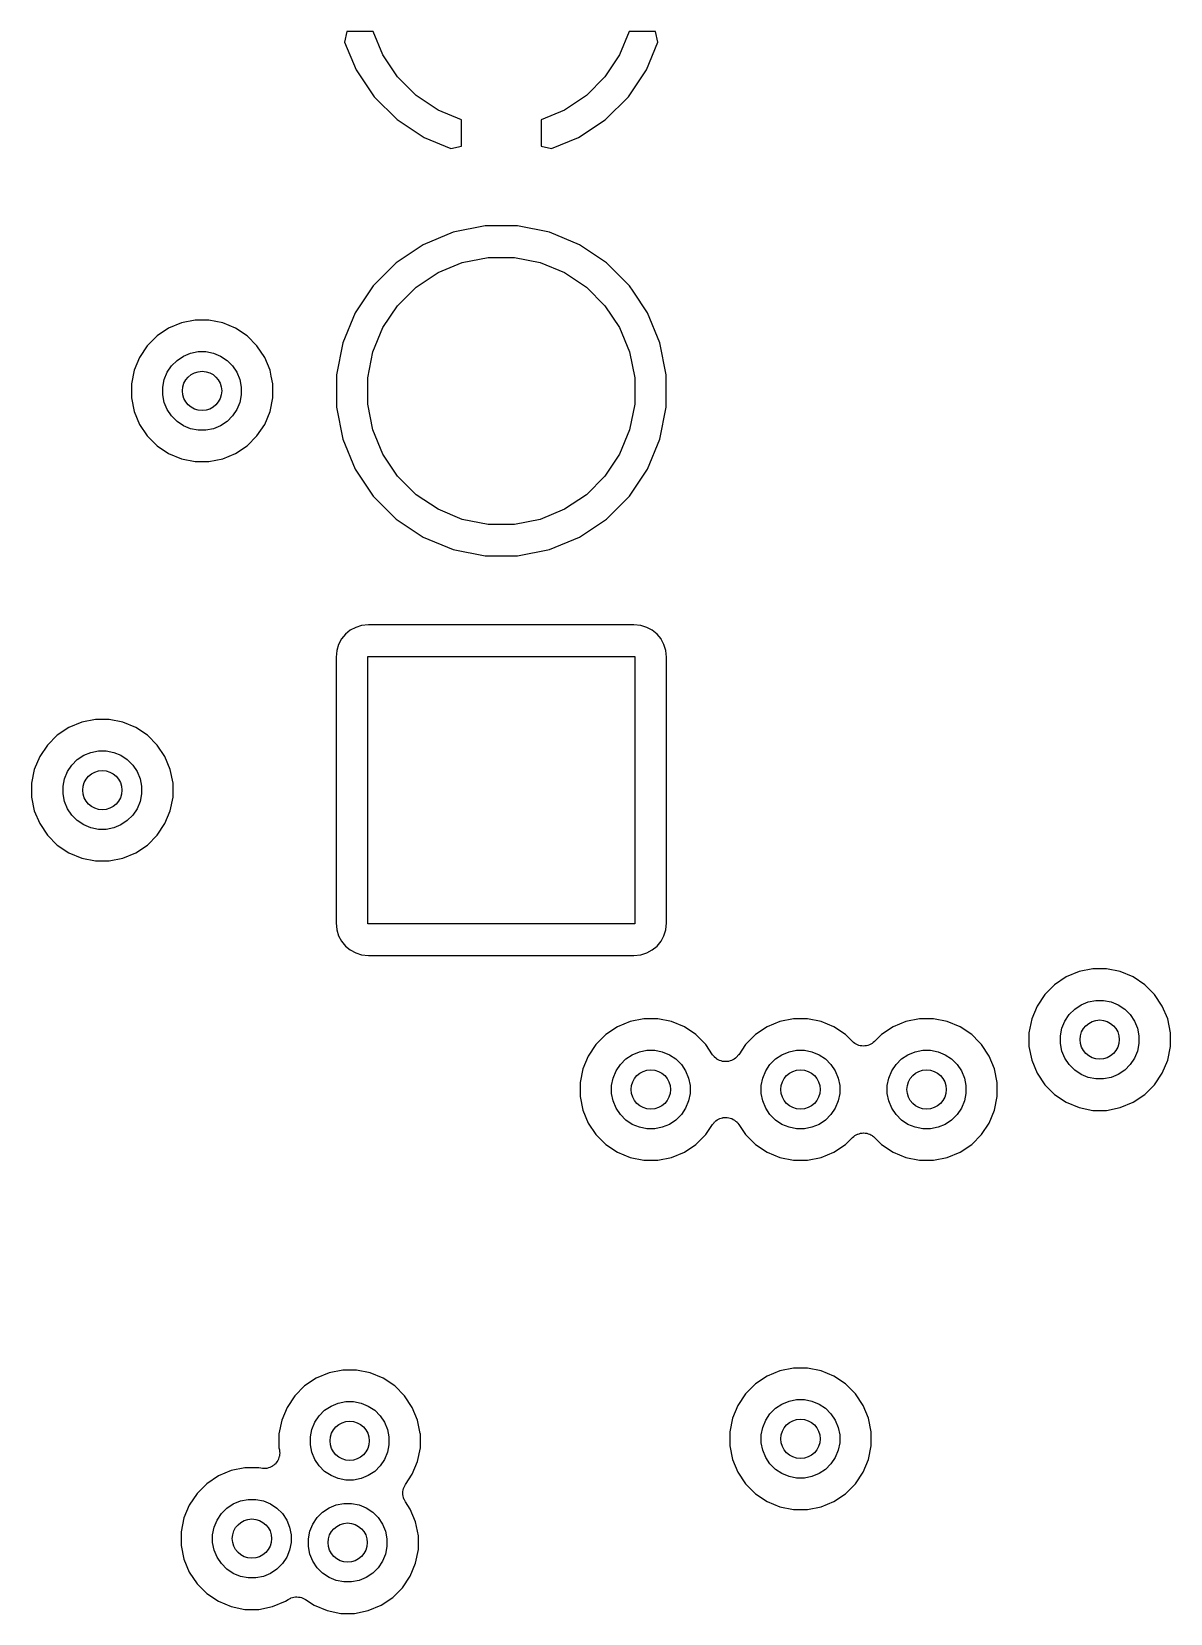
# Model space of a CAD drawing. Extents: x 4.56 to 9.07, y -4.98 to -1.83.
# Drawn here: x 7.0323 to 7.3177, y -2.7562 to -2.36 of the extents above; entities that cross this region are included whole.
import ezdxf

# ---------------------------------------------------------------- set-up
doc = ezdxf.new("R2010")
doc.units = 0
doc.header["$MEASUREMENT"] = 0
doc.layers.add('BLACK', color=7, linetype='CONTINUOUS')

msp = doc.modelspace()

# ---------------------------------------------------------------- linework, layer by layer
at = {"layer": 'BLACK', "linetype": 'CONTINUOUS'}
for p, q in [((7.1113, -2.36), (7.11073, -2.36267)), ((7.11792, -2.36), (7.1113, -2.36)), ((7.12034, -2.36585), (7.11792, -2.36)), ((7.18208, -2.36), (7.17966, -2.36585)), ((7.1887, -2.36), (7.18208, -2.36)), ((7.18927, -2.36267), (7.1887, -2.36)), ((7.11073, -2.36267), (7.11362, -2.36959)), ((7.18638, -2.36959), (7.18927, -2.36267)), ((7.12401, -2.37133), (7.12034, -2.36585)), ((7.17966, -2.36585), (7.17599, -2.37133)), ((7.11362, -2.36959), (7.11814, -2.37631)), ((7.12867, -2.37599), (7.12401, -2.37133)), ((7.17599, -2.37133), (7.17133, -2.37599)), ((7.18186, -2.37631), (7.18638, -2.36959)), ((7.11814, -2.37631), (7.12389, -2.38202)), ((7.13415, -2.37966), (7.12867, -2.37599)), ((7.17133, -2.37599), (7.16585, -2.37966)), ((7.17611, -2.38202), (7.18186, -2.37631)), ((7.14, -2.38208), (7.13415, -2.37966)), ((7.16585, -2.37966), (7.16, -2.38208)), ((7.12389, -2.38202), (7.13064, -2.3865)), ((7.14, -2.38872), (7.14, -2.38208)), ((7.16, -2.38208), (7.16, -2.38872)), ((7.16936, -2.3865), (7.17602, -2.38209)), ((7.17602, -2.38209), (7.17611, -2.38202)), ((7.17602, -2.38209), (7.17602, -2.38209)), ((7.13064, -2.3865), (7.13737, -2.38927)), ((7.13737, -2.38927), (7.14, -2.38872)), ((7.16, -2.38872), (7.16263, -2.38927)), ((7.16263, -2.38927), (7.16936, -2.3865)), ((7.14593, -2.40866), (7.13794, -2.41025)), ((7.15407, -2.40866), (7.14593, -2.40866)), ((7.16206, -2.41025), (7.15407, -2.40866)), ((7.13794, -2.41025), (7.13042, -2.41337)), ((7.16958, -2.41337), (7.16206, -2.41025)), ((7.13042, -2.41337), (7.12365, -2.41789)), ((7.14024, -2.41782), (7.1467, -2.41654)), ((7.1467, -2.41654), (7.1533, -2.41654)), ((7.1533, -2.41654), (7.15976, -2.41782)), ((7.17635, -2.41789), (7.16958, -2.41337)), ((7.12365, -2.41789), (7.11789, -2.42365)), ((7.12867, -2.42401), (7.13415, -2.42034)), ((7.13415, -2.42034), (7.14024, -2.41782)), ((7.15976, -2.41782), (7.16585, -2.42034)), ((7.16585, -2.42034), (7.17133, -2.42401)), ((7.18211, -2.42365), (7.17635, -2.41789)), ((7.11789, -2.42365), (7.11337, -2.43042)), ((7.12401, -2.42867), (7.12867, -2.42401)), ((7.17133, -2.42401), (7.17599, -2.42867)), ((7.18305, -2.42505), (7.18211, -2.42365)), ((7.12034, -2.43415), (7.12401, -2.42867)), ((7.17599, -2.42867), (7.17966, -2.43415)), ((7.18663, -2.43042), (7.18305, -2.42505)), ((7.07326, -2.43228), (7.06983, -2.43296)), ((7.07674, -2.43228), (7.07326, -2.43228)), ((7.08017, -2.43296), (7.07674, -2.43228)), ((7.11337, -2.43042), (7.11025, -2.43794)), ((7.18975, -2.43794), (7.18663, -2.43042)), ((7.06371, -2.43624), (7.06124, -2.43871)), ((7.06661, -2.4343), (7.06371, -2.43624)), ((7.06983, -2.43296), (7.06661, -2.4343)), ((7.08339, -2.4343), (7.08017, -2.43296)), ((7.08629, -2.43624), (7.08339, -2.4343)), ((7.08876, -2.43871), (7.08629, -2.43624)), ((7.11782, -2.44024), (7.12034, -2.43415)), ((7.17966, -2.43415), (7.18218, -2.44024)), ((7.06124, -2.43871), (7.0593, -2.44161)), ((7.07034, -2.44128), (7.07213, -2.44054)), ((7.07213, -2.44054), (7.07403, -2.44016)), ((7.07403, -2.44016), (7.07597, -2.44016)), ((7.07597, -2.44016), (7.07787, -2.44054)), ((7.07787, -2.44054), (7.07966, -2.44128)), ((7.0907, -2.44161), (7.08876, -2.43871)), ((7.11025, -2.43794), (7.10866, -2.44593)), ((7.11654, -2.4467), (7.11782, -2.44024)), ((7.18218, -2.44024), (7.18346, -2.4467)), ((7.19134, -2.44593), (7.18975, -2.43794)), ((7.0593, -2.44161), (7.05796, -2.44483)), ((7.06628, -2.44534), (7.06735, -2.44373)), ((7.06735, -2.44373), (7.06873, -2.44235)), ((7.06873, -2.44235), (7.07034, -2.44128)), ((7.07966, -2.44128), (7.08127, -2.44235)), ((7.08127, -2.44235), (7.08265, -2.44373)), ((7.08265, -2.44373), (7.08372, -2.44534)), ((7.09204, -2.44483), (7.0907, -2.44161)), ((7.05796, -2.44483), (7.05728, -2.44826)), ((7.05728, -2.44826), (7.05728, -2.45174)), ((7.06516, -2.44903), (7.06554, -2.44713)), ((7.06554, -2.44713), (7.06628, -2.44534)), ((7.08372, -2.44534), (7.08446, -2.44713)), ((7.08446, -2.44713), (7.08484, -2.44903)), ((7.09233, -2.44631), (7.09204, -2.44483)), ((7.09272, -2.44826), (7.09233, -2.44631)), ((7.09233, -2.44631), (7.09233, -2.44631)), ((7.09272, -2.45174), (7.09272, -2.44826)), ((7.10866, -2.44593), (7.10866, -2.45407)), ((7.11654, -2.4533), (7.11654, -2.4467)), ((7.18346, -2.4467), (7.18346, -2.4533)), ((7.19134, -2.45407), (7.19134, -2.44593)), ((7.05728, -2.45174), (7.05796, -2.45517)), ((7.06516, -2.45097), (7.06516, -2.44903)), ((7.06554, -2.45287), (7.06516, -2.45097)), ((7.08484, -2.45097), (7.08446, -2.45287)), ((7.08484, -2.44903), (7.08484, -2.45097)), ((7.09204, -2.45517), (7.09272, -2.45174)), ((7.05796, -2.45517), (7.0593, -2.45839)), ((7.06628, -2.45466), (7.06554, -2.45287)), ((7.06735, -2.45627), (7.06628, -2.45466)), ((7.06873, -2.45765), (7.06735, -2.45627)), ((7.08265, -2.45627), (7.08127, -2.45765)), ((7.08372, -2.45466), (7.08265, -2.45627)), ((7.08446, -2.45287), (7.08372, -2.45466)), ((7.0907, -2.45839), (7.09204, -2.45517)), ((7.10866, -2.45407), (7.11025, -2.46206)), ((7.11782, -2.45976), (7.11654, -2.4533)), ((7.18346, -2.4533), (7.18218, -2.45976)), ((7.18975, -2.46206), (7.19134, -2.45407)), ((7.0593, -2.45839), (7.06124, -2.46129)), ((7.07034, -2.45872), (7.06873, -2.45765)), ((7.07213, -2.45946), (7.07034, -2.45872)), ((7.07403, -2.45984), (7.07213, -2.45946)), ((7.07597, -2.45984), (7.07403, -2.45984)), ((7.07787, -2.45946), (7.07597, -2.45984)), ((7.07966, -2.45872), (7.07787, -2.45946)), ((7.08127, -2.45765), (7.07966, -2.45872)), ((7.08876, -2.46129), (7.0907, -2.45839)), ((7.12034, -2.46585), (7.11782, -2.45976)), ((7.18218, -2.45976), (7.17966, -2.46585)), ((7.06124, -2.46129), (7.06371, -2.46376)), ((7.06371, -2.46376), (7.06661, -2.4657)), ((7.08339, -2.4657), (7.08629, -2.46376)), ((7.08629, -2.46376), (7.08876, -2.46129)), ((7.11025, -2.46206), (7.11337, -2.46958)), ((7.18663, -2.46958), (7.18975, -2.46206)), ((7.06661, -2.4657), (7.06983, -2.46704)), ((7.06983, -2.46704), (7.07326, -2.46772)), ((7.07326, -2.46772), (7.07674, -2.46772)), ((7.07674, -2.46772), (7.08017, -2.46704)), ((7.08017, -2.46704), (7.08339, -2.4657)), ((7.12401, -2.47133), (7.12034, -2.46585)), ((7.17966, -2.46585), (7.17599, -2.47133)), ((7.11337, -2.46958), (7.11789, -2.47635)), ((7.12867, -2.47599), (7.12401, -2.47133)), ((7.17599, -2.47133), (7.17133, -2.47599)), ((7.18211, -2.47635), (7.18663, -2.46958)), ((7.11789, -2.47635), (7.12365, -2.48211)), ((7.13415, -2.47966), (7.12867, -2.47599)), ((7.17133, -2.47599), (7.16585, -2.47966)), ((7.17635, -2.48211), (7.18211, -2.47635)), ((7.14024, -2.48218), (7.13415, -2.47966)), ((7.16585, -2.47966), (7.15976, -2.48218)), ((7.12365, -2.48211), (7.13042, -2.48663)), ((7.1467, -2.48346), (7.14024, -2.48218)), ((7.1533, -2.48346), (7.1467, -2.48346)), ((7.15976, -2.48218), (7.1533, -2.48346)), ((7.16958, -2.48663), (7.17635, -2.48211)), ((7.13042, -2.48663), (7.13794, -2.48975)), ((7.16206, -2.48975), (7.16958, -2.48663)), ((7.13794, -2.48975), (7.14593, -2.49134)), ((7.14593, -2.49134), (7.15407, -2.49134)), ((7.15407, -2.49134), (7.16206, -2.48975)), ((7.11094, -2.51094), (7.10996, -2.51214)), ((7.11214, -2.50996), (7.11094, -2.51094)), ((7.11351, -2.50923), (7.11214, -2.50996)), ((7.11499, -2.50878), (7.11351, -2.50923)), ((7.11673, -2.5086), (7.11499, -2.50878)), ((7.18327, -2.5086), (7.11673, -2.5086)), ((7.18501, -2.50878), (7.18327, -2.5086)), ((7.18649, -2.50923), (7.18501, -2.50878)), ((7.18786, -2.50996), (7.18649, -2.50923)), ((7.18906, -2.51094), (7.18786, -2.50996)), ((7.19004, -2.51214), (7.18906, -2.51094)), ((7.10878, -2.51499), (7.1086, -2.51673)), ((7.10923, -2.51351), (7.10878, -2.51499)), ((7.10996, -2.51214), (7.10923, -2.51351)), ((7.19009, -2.51222), (7.19004, -2.51214)), ((7.19077, -2.51351), (7.19009, -2.51222)), ((7.19009, -2.51222), (7.19009, -2.51222)), ((7.19122, -2.51499), (7.19077, -2.51351)), ((7.1914, -2.51673), (7.19122, -2.51499)), ((7.1086, -2.51673), (7.1086, -2.58327)), ((7.11654, -2.58346), (7.11654, -2.51654)), ((7.11654, -2.51654), (7.18346, -2.51654)), ((7.18346, -2.51654), (7.18346, -2.58346)), ((7.1914, -2.58327), (7.1914, -2.51673)), ((7.04161, -2.5343), (7.03871, -2.53624)), ((7.04483, -2.53296), (7.04161, -2.5343)), ((7.04826, -2.53228), (7.04483, -2.53296)), ((7.05174, -2.53228), (7.04826, -2.53228)), ((7.05517, -2.53296), (7.05174, -2.53228)), ((7.05839, -2.5343), (7.05517, -2.53296)), ((7.06129, -2.53624), (7.05839, -2.5343)), ((7.03624, -2.53871), (7.0343, -2.54161)), ((7.03871, -2.53624), (7.03624, -2.53871)), ((7.06376, -2.53871), (7.06129, -2.53624)), ((7.0657, -2.54161), (7.06376, -2.53871)), ((7.0343, -2.54161), (7.03296, -2.54483)), ((7.04128, -2.54534), (7.04235, -2.54373)), ((7.04235, -2.54373), (7.04373, -2.54235)), ((7.04373, -2.54235), (7.04534, -2.54128)), ((7.04534, -2.54128), (7.04713, -2.54054)), ((7.04713, -2.54054), (7.04903, -2.54016)), ((7.04903, -2.54016), (7.05097, -2.54016)), ((7.05097, -2.54016), (7.05287, -2.54054)), ((7.05287, -2.54054), (7.05466, -2.54128)), ((7.05466, -2.54128), (7.05627, -2.54235)), ((7.05627, -2.54235), (7.05765, -2.54373)), ((7.05765, -2.54373), (7.05872, -2.54534)), ((7.06704, -2.54483), (7.0657, -2.54161)), ((7.03296, -2.54483), (7.03228, -2.54826)), ((7.04016, -2.54903), (7.04054, -2.54713)), ((7.04054, -2.54713), (7.04128, -2.54534)), ((7.05872, -2.54534), (7.05946, -2.54713)), ((7.05946, -2.54713), (7.05984, -2.54903)), ((7.06772, -2.54826), (7.06704, -2.54483)), ((7.03228, -2.54826), (7.03228, -2.55174)), ((7.04016, -2.55097), (7.04016, -2.54903)), ((7.04054, -2.55287), (7.04016, -2.55097)), ((7.05984, -2.55097), (7.05946, -2.55287)), ((7.05984, -2.54903), (7.05984, -2.55097)), ((7.06772, -2.55174), (7.06772, -2.54826)), ((7.03228, -2.55174), (7.03296, -2.55517)), ((7.03296, -2.55517), (7.0343, -2.55839)), ((7.04128, -2.55466), (7.04054, -2.55287)), ((7.04235, -2.55627), (7.04128, -2.55466)), ((7.05872, -2.55466), (7.05765, -2.55627)), ((7.05946, -2.55287), (7.05872, -2.55466)), ((7.0657, -2.55839), (7.06704, -2.55517)), ((7.06704, -2.55517), (7.06772, -2.55174)), ((7.0343, -2.55839), (7.03624, -2.56129)), ((7.04373, -2.55765), (7.04235, -2.55627)), ((7.04534, -2.55872), (7.04373, -2.55765)), ((7.04713, -2.55946), (7.04534, -2.55872)), ((7.04903, -2.55984), (7.04713, -2.55946)), ((7.05287, -2.55946), (7.05097, -2.55984)), ((7.05466, -2.55872), (7.05287, -2.55946)), ((7.05627, -2.55765), (7.05466, -2.55872)), ((7.05765, -2.55627), (7.05627, -2.55765)), ((7.06376, -2.56129), (7.0657, -2.55839)), ((7.03624, -2.56129), (7.03871, -2.56376)), ((7.05097, -2.55984), (7.04903, -2.55984)), ((7.06129, -2.56376), (7.06376, -2.56129)), ((7.03871, -2.56376), (7.04161, -2.5657)), ((7.04161, -2.5657), (7.04483, -2.56704)), ((7.04483, -2.56704), (7.04826, -2.56772)), ((7.05174, -2.56772), (7.05517, -2.56704)), ((7.05517, -2.56704), (7.05839, -2.5657)), ((7.05839, -2.5657), (7.06129, -2.56376)), ((7.04826, -2.56772), (7.05174, -2.56772)), ((7.1086, -2.58327), (7.10878, -2.58501)), ((7.19122, -2.58501), (7.1914, -2.58327)), ((7.10878, -2.58501), (7.10923, -2.58649)), ((7.10923, -2.58649), (7.10996, -2.58786)), ((7.18346, -2.58346), (7.11654, -2.58346)), ((7.19004, -2.58786), (7.19077, -2.58649)), ((7.19077, -2.58649), (7.19122, -2.58501)), ((7.10996, -2.58786), (7.11094, -2.58906)), ((7.11094, -2.58906), (7.11214, -2.59004)), ((7.11214, -2.59004), (7.11351, -2.59077)), ((7.11351, -2.59077), (7.11499, -2.59122)), ((7.11499, -2.59122), (7.11673, -2.5914)), ((7.18327, -2.5914), (7.18501, -2.59122)), ((7.18501, -2.59122), (7.18649, -2.59077)), ((7.18649, -2.59077), (7.18786, -2.59004)), ((7.18786, -2.59004), (7.18906, -2.58906)), ((7.18906, -2.58906), (7.19004, -2.58786)), ((7.11673, -2.5914), (7.18327, -2.5914)), ((7.29826, -2.59478), (7.29483, -2.59546)), ((7.30174, -2.59478), (7.29826, -2.59478)), ((7.30517, -2.59546), (7.30174, -2.59478)), ((7.28871, -2.59874), (7.28624, -2.60121)), ((7.29161, -2.5968), (7.28871, -2.59874)), ((7.29483, -2.59546), (7.29161, -2.5968)), ((7.30839, -2.5968), (7.30517, -2.59546)), ((7.31129, -2.59874), (7.30839, -2.5968)), ((7.31376, -2.60121), (7.31129, -2.59874)), ((7.28624, -2.60121), (7.2843, -2.60411)), ((7.29534, -2.60378), (7.29713, -2.60304)), ((7.29713, -2.60304), (7.29903, -2.60266)), ((7.29903, -2.60266), (7.30097, -2.60266)), ((7.30097, -2.60266), (7.30287, -2.60304)), ((7.30287, -2.60304), (7.30466, -2.60378)), ((7.3157, -2.60411), (7.31376, -2.60121)), ((7.2843, -2.60411), (7.28296, -2.60733)), ((7.29128, -2.60784), (7.29235, -2.60623)), ((7.29235, -2.60623), (7.29373, -2.60485)), ((7.29373, -2.60485), (7.29534, -2.60378)), ((7.30466, -2.60378), (7.30627, -2.60485)), ((7.30627, -2.60485), (7.30765, -2.60623)), ((7.30765, -2.60623), (7.30872, -2.60784)), ((7.31704, -2.60733), (7.3157, -2.60411)), ((7.17911, -2.6093), (7.17621, -2.61124)), ((7.18233, -2.60796), (7.17911, -2.6093)), ((7.18576, -2.60728), (7.18233, -2.60796)), ((7.18924, -2.60728), (7.18576, -2.60728)), ((7.19267, -2.60796), (7.18924, -2.60728)), ((7.19589, -2.6093), (7.19267, -2.60796)), ((7.19879, -2.61124), (7.19589, -2.6093)), ((7.21661, -2.6093), (7.21371, -2.61124)), ((7.21983, -2.60796), (7.21661, -2.6093)), ((7.22326, -2.60728), (7.21983, -2.60796)), ((7.22674, -2.60728), (7.22326, -2.60728)), ((7.23017, -2.60796), (7.22674, -2.60728)), ((7.23339, -2.6093), (7.23017, -2.60796)), ((7.23629, -2.61124), (7.23339, -2.6093)), ((7.24822, -2.6093), (7.24532, -2.61124)), ((7.25145, -2.60796), (7.24822, -2.6093)), ((7.25487, -2.60728), (7.25145, -2.60796)), ((7.25836, -2.60728), (7.25487, -2.60728)), ((7.26178, -2.60796), (7.25836, -2.60728)), ((7.26501, -2.6093), (7.26178, -2.60796)), ((7.26791, -2.61124), (7.26501, -2.6093)), ((7.28296, -2.60733), (7.28228, -2.61076)), ((7.28228, -2.61076), (7.28228, -2.61424)), ((7.29016, -2.61153), (7.29054, -2.60963)), ((7.29054, -2.60963), (7.29128, -2.60784)), ((7.30872, -2.60784), (7.30946, -2.60963)), ((7.30946, -2.60963), (7.30984, -2.61153)), ((7.31772, -2.61076), (7.31704, -2.60733)), ((7.31772, -2.61424), (7.31772, -2.61076)), ((7.17374, -2.61371), (7.1718, -2.61661)), ((7.17621, -2.61124), (7.17374, -2.61371)), ((7.20126, -2.61371), (7.19879, -2.61124)), ((7.20298, -2.61627), (7.20126, -2.61371)), ((7.21124, -2.61371), (7.20952, -2.61627)), ((7.21371, -2.61124), (7.21124, -2.61371)), ((7.23802, -2.61297), (7.23629, -2.61124)), ((7.23831, -2.6132), (7.23802, -2.61297)), ((7.23859, -2.61344), (7.23831, -2.6132)), ((7.23861, -2.61345), (7.23859, -2.61344)), ((7.23862, -2.61346), (7.23861, -2.61345)), ((7.23895, -2.61363), (7.23862, -2.61346)), ((7.23927, -2.61381), (7.23895, -2.61363)), ((7.23928, -2.61381), (7.23927, -2.61381)), ((7.23929, -2.61382), (7.23928, -2.61381)), ((7.23965, -2.61393), (7.23929, -2.61382)), ((7.24, -2.61404), (7.23965, -2.61393)), ((7.24002, -2.61404), (7.24, -2.61404)), ((7.24003, -2.61404), (7.24002, -2.61404)), ((7.2404, -2.61408), (7.24003, -2.61404)), ((7.24077, -2.61412), (7.2404, -2.61408)), ((7.24078, -2.61412), (7.24077, -2.61412)), ((7.24079, -2.61412), (7.24078, -2.61412)), ((7.24116, -2.61409), (7.24079, -2.61412)), ((7.24153, -2.61405), (7.24116, -2.61409)), ((7.24154, -2.61405), (7.24153, -2.61405)), ((7.24156, -2.61405), (7.24154, -2.61405)), ((7.24191, -2.61394), (7.24156, -2.61405)), ((7.24227, -2.61384), (7.24191, -2.61394)), ((7.24228, -2.61383), (7.24227, -2.61384)), ((7.24229, -2.61383), (7.24228, -2.61383)), ((7.24262, -2.61366), (7.24229, -2.61383)), ((7.24295, -2.61349), (7.24262, -2.61366)), ((7.24296, -2.61348), (7.24295, -2.61349)), ((7.24297, -2.61347), (7.24296, -2.61348)), ((7.24326, -2.61324), (7.24297, -2.61347)), ((7.24355, -2.61301), (7.24326, -2.61324)), ((7.24357, -2.61299), (7.24355, -2.61301)), ((7.24359, -2.61297), (7.24357, -2.61299)), ((7.24357, -2.61299), (7.24357, -2.61299)), ((7.24357, -2.61299), (7.24357, -2.61299)), ((7.24532, -2.61124), (7.24359, -2.61297)), ((7.26982, -2.61315), (7.26791, -2.61124)), ((7.27038, -2.61371), (7.26982, -2.61315)), ((7.26982, -2.61315), (7.26982, -2.61315)), ((7.27231, -2.61661), (7.27038, -2.61371)), ((7.28228, -2.61424), (7.28296, -2.61767)), ((7.29016, -2.61347), (7.29016, -2.61153)), ((7.29054, -2.61537), (7.29016, -2.61347)), ((7.30984, -2.61347), (7.30946, -2.61537)), ((7.30984, -2.61153), (7.30984, -2.61347)), ((7.31704, -2.61767), (7.31772, -2.61424)), ((7.1718, -2.61661), (7.17046, -2.61983)), ((7.17878, -2.62034), (7.17985, -2.61873)), ((7.17985, -2.61873), (7.18123, -2.61735)), ((7.18123, -2.61735), (7.18284, -2.61628)), ((7.18284, -2.61628), (7.18463, -2.61554)), ((7.18463, -2.61554), (7.18653, -2.61516)), ((7.18653, -2.61516), (7.18847, -2.61516)), ((7.18847, -2.61516), (7.19037, -2.61554)), ((7.19037, -2.61554), (7.19216, -2.61628)), ((7.19216, -2.61628), (7.19377, -2.61735)), ((7.19377, -2.61735), (7.19515, -2.61873)), ((7.19515, -2.61873), (7.19622, -2.62034)), ((7.20321, -2.61656), (7.20298, -2.61627)), ((7.20345, -2.61685), (7.20321, -2.61656)), ((7.20346, -2.61686), (7.20345, -2.61685)), ((7.20346, -2.61687), (7.20346, -2.61686)), ((7.20375, -2.61711), (7.20346, -2.61687)), ((7.20404, -2.61734), (7.20375, -2.61711)), ((7.20405, -2.61735), (7.20404, -2.61734)), ((7.20406, -2.61736), (7.20405, -2.61735)), ((7.20439, -2.61753), (7.20406, -2.61736)), ((7.20471, -2.61771), (7.20439, -2.61753)), ((7.20472, -2.61771), (7.20471, -2.61771)), ((7.20473, -2.61772), (7.20472, -2.61771)), ((7.20509, -2.61783), (7.20473, -2.61772)), ((7.20545, -2.61794), (7.20509, -2.61783)), ((7.20546, -2.61794), (7.20545, -2.61794)), ((7.20547, -2.61794), (7.20546, -2.61794)), ((7.20584, -2.61798), (7.20547, -2.61794)), ((7.20621, -2.61802), (7.20584, -2.61798)), ((7.20622, -2.61802), (7.20621, -2.61802)), ((7.20623, -2.61802), (7.20622, -2.61802)), ((7.20661, -2.61799), (7.20623, -2.61802)), ((7.20698, -2.61796), (7.20661, -2.61799)), ((7.20699, -2.61795), (7.20698, -2.61796)), ((7.207, -2.61795), (7.20699, -2.61795)), ((7.20736, -2.61784), (7.207, -2.61795)), ((7.20772, -2.61774), (7.20736, -2.61784)), ((7.20773, -2.61773), (7.20772, -2.61774)), ((7.20772, -2.61774), (7.20772, -2.61774)), ((7.20806, -2.61756), (7.20773, -2.61773)), ((7.2084, -2.61739), (7.20806, -2.61756)), ((7.20841, -2.61738), (7.2084, -2.61739)), ((7.2087, -2.61714), (7.20841, -2.61737)), ((7.20841, -2.61737), (7.20841, -2.61738)), ((7.209, -2.61691), (7.2087, -2.61714)), ((7.20901, -2.61689), (7.209, -2.6169)), ((7.209, -2.6169), (7.209, -2.61691)), ((7.20925, -2.6166), (7.20901, -2.61689)), ((7.20949, -2.61632), (7.20925, -2.6166)), ((7.2095, -2.6163), (7.20949, -2.61632)), ((7.20952, -2.61627), (7.2095, -2.6163)), ((7.2095, -2.6163), (7.2095, -2.6163)), ((7.2095, -2.6163), (7.2095, -2.6163)), ((7.21628, -2.62034), (7.21735, -2.61873)), ((7.21735, -2.61873), (7.21873, -2.61735)), ((7.21873, -2.61735), (7.22034, -2.61628)), ((7.22034, -2.61628), (7.22213, -2.61554)), ((7.22213, -2.61554), (7.22403, -2.61516)), ((7.22403, -2.61516), (7.22597, -2.61516)), ((7.22597, -2.61516), (7.22787, -2.61554)), ((7.22787, -2.61554), (7.22966, -2.61628)), ((7.22966, -2.61628), (7.23127, -2.61735)), ((7.23127, -2.61735), (7.23265, -2.61873)), ((7.23265, -2.61873), (7.23372, -2.62034)), ((7.24789, -2.62034), (7.24897, -2.61873)), ((7.24897, -2.61873), (7.25034, -2.61735)), ((7.25034, -2.61735), (7.25195, -2.61628)), ((7.25195, -2.61628), (7.25374, -2.61554)), ((7.25374, -2.61554), (7.25564, -2.61516)), ((7.25564, -2.61516), (7.25758, -2.61516)), ((7.25758, -2.61516), (7.25949, -2.61554)), ((7.25949, -2.61554), (7.26128, -2.61628)), ((7.26128, -2.61628), (7.26289, -2.61735)), ((7.26289, -2.61735), (7.26426, -2.61873)), ((7.26426, -2.61873), (7.26534, -2.62034)), ((7.27365, -2.61983), (7.27231, -2.61661)), ((7.28296, -2.61767), (7.2843, -2.62089)), ((7.29128, -2.61716), (7.29054, -2.61537)), ((7.29235, -2.61877), (7.29128, -2.61716)), ((7.29373, -2.62015), (7.29235, -2.61877)), ((7.30765, -2.61877), (7.30627, -2.62015)), ((7.30872, -2.61716), (7.30765, -2.61877)), ((7.30946, -2.61537), (7.30872, -2.61716)), ((7.3157, -2.62089), (7.31704, -2.61767)), ((7.17046, -2.61983), (7.16978, -2.62326)), ((7.17766, -2.62403), (7.17804, -2.62213)), ((7.17804, -2.62213), (7.17878, -2.62034)), ((7.19622, -2.62034), (7.19696, -2.62213)), ((7.19696, -2.62213), (7.19734, -2.62403)), ((7.21516, -2.62403), (7.21554, -2.62213)), ((7.21554, -2.62213), (7.21628, -2.62034)), ((7.23372, -2.62034), (7.23446, -2.62213)), ((7.23446, -2.62213), (7.23484, -2.62403)), ((7.24677, -2.62403), (7.24715, -2.62213)), ((7.24715, -2.62213), (7.24789, -2.62034)), ((7.26534, -2.62034), (7.26608, -2.62213)), ((7.26608, -2.62213), (7.26646, -2.62403)), ((7.27433, -2.62326), (7.27365, -2.61983)), ((7.2843, -2.62089), (7.28624, -2.62379)), ((7.29534, -2.62122), (7.29373, -2.62015)), ((7.29713, -2.62196), (7.29534, -2.62122)), ((7.29903, -2.62234), (7.29713, -2.62196)), ((7.30097, -2.62234), (7.29903, -2.62234)), ((7.30287, -2.62196), (7.30097, -2.62234)), ((7.30466, -2.62122), (7.30287, -2.62196)), ((7.30627, -2.62015), (7.30466, -2.62122)), ((7.31376, -2.62379), (7.3157, -2.62089)), ((7.16978, -2.62326), (7.16978, -2.62674)), ((7.16978, -2.62674), (7.17046, -2.63017)), ((7.17766, -2.62597), (7.17766, -2.62403)), ((7.17804, -2.62787), (7.17766, -2.62597)), ((7.19734, -2.62597), (7.19696, -2.62787)), ((7.19734, -2.62403), (7.19734, -2.62597)), ((7.21516, -2.62597), (7.21516, -2.62403)), ((7.21554, -2.62787), (7.21516, -2.62597)), ((7.23484, -2.62597), (7.23446, -2.62787)), ((7.23484, -2.62403), (7.23484, -2.62597)), ((7.24677, -2.62597), (7.24677, -2.62403)), ((7.24715, -2.62787), (7.24677, -2.62597)), ((7.26646, -2.62597), (7.26608, -2.62787)), ((7.26646, -2.62403), (7.26646, -2.62597)), ((7.27365, -2.63017), (7.27433, -2.62674)), ((7.27433, -2.62674), (7.27433, -2.62326)), ((7.28624, -2.62379), (7.28871, -2.62626)), ((7.28871, -2.62626), (7.29161, -2.6282)), ((7.30839, -2.6282), (7.31129, -2.62626)), ((7.31129, -2.62626), (7.31376, -2.62379)), ((7.17046, -2.63017), (7.1718, -2.63339)), ((7.17878, -2.62966), (7.17804, -2.62787)), ((7.17985, -2.63127), (7.17878, -2.62966)), ((7.19622, -2.62966), (7.19515, -2.63127)), ((7.19696, -2.62787), (7.19622, -2.62966)), ((7.21628, -2.62966), (7.21554, -2.62787)), ((7.21735, -2.63127), (7.21628, -2.62966)), ((7.23372, -2.62966), (7.23265, -2.63127)), ((7.23446, -2.62787), (7.23372, -2.62966)), ((7.24789, -2.62966), (7.24715, -2.62787)), ((7.24897, -2.63127), (7.24789, -2.62966)), ((7.26534, -2.62966), (7.26426, -2.63127)), ((7.26608, -2.62787), (7.26534, -2.62966)), ((7.27231, -2.63339), (7.27365, -2.63017)), ((7.29161, -2.6282), (7.29483, -2.62954)), ((7.29483, -2.62954), (7.29826, -2.63022)), ((7.29826, -2.63022), (7.30174, -2.63022)), ((7.30174, -2.63022), (7.30517, -2.62954)), ((7.30517, -2.62954), (7.30839, -2.6282)), ((7.1718, -2.63339), (7.17374, -2.63629)), ((7.18123, -2.63265), (7.17985, -2.63127)), ((7.18284, -2.63372), (7.18123, -2.63265)), ((7.18463, -2.63446), (7.18284, -2.63372)), ((7.18653, -2.63484), (7.18463, -2.63446)), ((7.18847, -2.63484), (7.18653, -2.63484)), ((7.19037, -2.63446), (7.18847, -2.63484)), ((7.19216, -2.63372), (7.19037, -2.63446)), ((7.19377, -2.63265), (7.19216, -2.63372)), ((7.19515, -2.63127), (7.19377, -2.63265)), ((7.20126, -2.63629), (7.20298, -2.63373)), ((7.20298, -2.63373), (7.203, -2.6337)), ((7.203, -2.6337), (7.20301, -2.63368)), ((7.203, -2.6337), (7.203, -2.6337)), ((7.203, -2.6337), (7.203, -2.6337)), ((7.20301, -2.63368), (7.20325, -2.6334)), ((7.20325, -2.6334), (7.20349, -2.63311)), ((7.20349, -2.63311), (7.2035, -2.6331)), ((7.2035, -2.63309), (7.20379, -2.63286)), ((7.2035, -2.6331), (7.2035, -2.63309)), ((7.20379, -2.63286), (7.20409, -2.63263)), ((7.20409, -2.63262), (7.2041, -2.63261)), ((7.20409, -2.63263), (7.20409, -2.63262)), ((7.2041, -2.63261), (7.20443, -2.63244)), ((7.20443, -2.63244), (7.20477, -2.63227)), ((7.20477, -2.63227), (7.20478, -2.63226)), ((7.20478, -2.63226), (7.20514, -2.63216)), ((7.20478, -2.63226), (7.20478, -2.63226)), ((7.20514, -2.63216), (7.2055, -2.63205)), ((7.2055, -2.63205), (7.20551, -2.63205)), ((7.20551, -2.63205), (7.20552, -2.63204)), ((7.20552, -2.63204), (7.20589, -2.63201)), ((7.20589, -2.63201), (7.20627, -2.63198)), ((7.20627, -2.63198), (7.20628, -2.63198)), ((7.20628, -2.63198), (7.20629, -2.63198)), ((7.20629, -2.63198), (7.20666, -2.63202)), ((7.20666, -2.63202), (7.20703, -2.63206)), ((7.20703, -2.63206), (7.20704, -2.63206)), ((7.20704, -2.63206), (7.20705, -2.63206)), ((7.20705, -2.63206), (7.20741, -2.63217)), ((7.20741, -2.63217), (7.20777, -2.63228)), ((7.20777, -2.63228), (7.20778, -2.63229)), ((7.20778, -2.63229), (7.20779, -2.63229)), ((7.20779, -2.63229), (7.20812, -2.63247)), ((7.20812, -2.63247), (7.20844, -2.63264)), ((7.20844, -2.63264), (7.20845, -2.63265)), ((7.20845, -2.63265), (7.20846, -2.63266)), ((7.20846, -2.63266), (7.20875, -2.63289)), ((7.20875, -2.63289), (7.20904, -2.63313)), ((7.20904, -2.63313), (7.20904, -2.63314)), ((7.20904, -2.63314), (7.20905, -2.63315)), ((7.20905, -2.63315), (7.20929, -2.63344)), ((7.20929, -2.63344), (7.20952, -2.63373)), ((7.20952, -2.63373), (7.21124, -2.63629)), ((7.21873, -2.63265), (7.21735, -2.63127)), ((7.22034, -2.63372), (7.21873, -2.63265)), ((7.22213, -2.63446), (7.22034, -2.63372)), ((7.22403, -2.63484), (7.22213, -2.63446)), ((7.22597, -2.63484), (7.22403, -2.63484)), ((7.22787, -2.63446), (7.22597, -2.63484)), ((7.22966, -2.63372), (7.22787, -2.63446)), ((7.23127, -2.63265), (7.22966, -2.63372)), ((7.23265, -2.63127), (7.23127, -2.63265)), ((7.25034, -2.63265), (7.24897, -2.63127)), ((7.25195, -2.63372), (7.25034, -2.63265)), ((7.25374, -2.63446), (7.25195, -2.63372)), ((7.25564, -2.63484), (7.25374, -2.63446)), ((7.25758, -2.63484), (7.25564, -2.63484)), ((7.25949, -2.63446), (7.25758, -2.63484)), ((7.26128, -2.63372), (7.25949, -2.63446)), ((7.26289, -2.63265), (7.26128, -2.63372)), ((7.26426, -2.63127), (7.26289, -2.63265)), ((7.27038, -2.63629), (7.27231, -2.63339)), ((7.17374, -2.63629), (7.17621, -2.63876)), ((7.17621, -2.63876), (7.17911, -2.6407)), ((7.19589, -2.6407), (7.19879, -2.63876)), ((7.19879, -2.63876), (7.20126, -2.63629)), ((7.21124, -2.63629), (7.21371, -2.63876)), ((7.21371, -2.63876), (7.21661, -2.6407)), ((7.23339, -2.6407), (7.23629, -2.63876)), ((7.23629, -2.63876), (7.23802, -2.63703)), ((7.23802, -2.63703), (7.23804, -2.63701)), ((7.23804, -2.63701), (7.23806, -2.63699)), ((7.23804, -2.63701), (7.23804, -2.63701)), ((7.23804, -2.63701), (7.23804, -2.63701)), ((7.23806, -2.63699), (7.23835, -2.63676)), ((7.23835, -2.63676), (7.23864, -2.63653)), ((7.23864, -2.63653), (7.23865, -2.63652)), ((7.23865, -2.63652), (7.23866, -2.63651)), ((7.23866, -2.63651), (7.23899, -2.63634)), ((7.23899, -2.63634), (7.23932, -2.63617)), ((7.23932, -2.63617), (7.23933, -2.63617)), ((7.23933, -2.63617), (7.23935, -2.63616)), ((7.23935, -2.63616), (7.2397, -2.63606)), ((7.2397, -2.63606), (7.24006, -2.63595)), ((7.24006, -2.63595), (7.24007, -2.63595)), ((7.24007, -2.63595), (7.24008, -2.63595)), ((7.24008, -2.63595), (7.24045, -2.63591)), ((7.24045, -2.63591), (7.24082, -2.63588)), ((7.24082, -2.63588), (7.24083, -2.63588)), ((7.24083, -2.63588), (7.24085, -2.63588)), ((7.24085, -2.63588), (7.24121, -2.63592)), ((7.24121, -2.63592), (7.24159, -2.63596)), ((7.24159, -2.63596), (7.2416, -2.63596)), ((7.2416, -2.63596), (7.24161, -2.63596)), ((7.24161, -2.63596), (7.24197, -2.63607)), ((7.24197, -2.63607), (7.24232, -2.63618)), ((7.24232, -2.63618), (7.24233, -2.63619)), ((7.24233, -2.63619), (7.24235, -2.63619)), ((7.24235, -2.63619), (7.24267, -2.63637)), ((7.24267, -2.63637), (7.243, -2.63654)), ((7.243, -2.63654), (7.24301, -2.63655)), ((7.24301, -2.63655), (7.24302, -2.63656)), ((7.24302, -2.63656), (7.24331, -2.6368)), ((7.24331, -2.6368), (7.24359, -2.63703)), ((7.24359, -2.63703), (7.24532, -2.63876)), ((7.24532, -2.63876), (7.24822, -2.6407)), ((7.26501, -2.6407), (7.26791, -2.63876)), ((7.26791, -2.63876), (7.27038, -2.63629)), ((7.17911, -2.6407), (7.18233, -2.64204)), ((7.18233, -2.64204), (7.18576, -2.64272)), ((7.18576, -2.64272), (7.18924, -2.64272)), ((7.18924, -2.64272), (7.19267, -2.64204)), ((7.19267, -2.64204), (7.19589, -2.6407)), ((7.21661, -2.6407), (7.21983, -2.64204)), ((7.21983, -2.64204), (7.22326, -2.64272)), ((7.22326, -2.64272), (7.22674, -2.64272)), ((7.22674, -2.64272), (7.23017, -2.64204)), ((7.23017, -2.64204), (7.23339, -2.6407)), ((7.24822, -2.6407), (7.25145, -2.64204)), ((7.25145, -2.64204), (7.25487, -2.64272)), ((7.25487, -2.64272), (7.25836, -2.64272)), ((7.25836, -2.64272), (7.26178, -2.64204)), ((7.26178, -2.64204), (7.26501, -2.6407)), ((7.10361, -2.6973), (7.10071, -2.69924)), ((7.10683, -2.69597), (7.10361, -2.6973)), ((7.11025, -2.69528), (7.10683, -2.69597)), ((7.11374, -2.69528), (7.11025, -2.69528)), ((7.11717, -2.69597), (7.11374, -2.69528)), ((7.12039, -2.6973), (7.11717, -2.69597)), ((7.12329, -2.69924), (7.12039, -2.6973)), ((7.21661, -2.6968), (7.21371, -2.69874)), ((7.21983, -2.69546), (7.21661, -2.6968)), ((7.22326, -2.69478), (7.21983, -2.69546)), ((7.22674, -2.69478), (7.22326, -2.69478)), ((7.23017, -2.69546), (7.22674, -2.69478)), ((7.23339, -2.6968), (7.23017, -2.69546)), ((7.23629, -2.69874), (7.23339, -2.6968)), ((7.09824, -2.70171), (7.0963, -2.70461)), ((7.10071, -2.69924), (7.09824, -2.70171)), ((7.12576, -2.70171), (7.12329, -2.69924)), ((7.1277, -2.70461), (7.12576, -2.70171)), ((7.21124, -2.70121), (7.2093, -2.70411)), ((7.21371, -2.69874), (7.21124, -2.70121)), ((7.23876, -2.70121), (7.23629, -2.69874)), ((7.2407, -2.70411), (7.23876, -2.70121)), ((7.0963, -2.70461), (7.09496, -2.70783)), ((7.10435, -2.70673), (7.10572, -2.70536)), ((7.10572, -2.70536), (7.10734, -2.70428)), ((7.10734, -2.70428), (7.10913, -2.70354)), ((7.10913, -2.70354), (7.11103, -2.70316)), ((7.11103, -2.70316), (7.11297, -2.70316)), ((7.11297, -2.70316), (7.11487, -2.70354)), ((7.11487, -2.70354), (7.11666, -2.70428)), ((7.11666, -2.70428), (7.11827, -2.70536)), ((7.11827, -2.70536), (7.11964, -2.70673)), ((7.12904, -2.70783), (7.1277, -2.70461)), ((7.2093, -2.70411), (7.20796, -2.70733)), ((7.21735, -2.70623), (7.21873, -2.70485)), ((7.21873, -2.70485), (7.22034, -2.70378)), ((7.22034, -2.70378), (7.22213, -2.70304)), ((7.22213, -2.70304), (7.22403, -2.70266)), ((7.22403, -2.70266), (7.22597, -2.70266)), ((7.22597, -2.70266), (7.22787, -2.70304)), ((7.22787, -2.70304), (7.22966, -2.70378)), ((7.22966, -2.70378), (7.23127, -2.70485)), ((7.23127, -2.70485), (7.23265, -2.70623)), ((7.24204, -2.70733), (7.2407, -2.70411)), ((7.09496, -2.70783), (7.09428, -2.71126)), ((7.10216, -2.71203), (7.10253, -2.71013)), ((7.10253, -2.71013), (7.10328, -2.70834)), ((7.10328, -2.70834), (7.10435, -2.70673)), ((7.11964, -2.70673), (7.12072, -2.70834)), ((7.12072, -2.70834), (7.12146, -2.71013)), ((7.12146, -2.71013), (7.12184, -2.71203)), ((7.12969, -2.71113), (7.12904, -2.70783)), ((7.20796, -2.70733), (7.20728, -2.71076)), ((7.21516, -2.71153), (7.21554, -2.70963)), ((7.21554, -2.70963), (7.21628, -2.70784)), ((7.21628, -2.70784), (7.21735, -2.70623)), ((7.23265, -2.70623), (7.23372, -2.70784)), ((7.23372, -2.70784), (7.23446, -2.70963)), ((7.23446, -2.70963), (7.23484, -2.71153)), ((7.24272, -2.71076), (7.24204, -2.70733)), ((7.09428, -2.71126), (7.09428, -2.71475)), ((7.10216, -2.71397), (7.10216, -2.71203)), ((7.10253, -2.71587), (7.10216, -2.71397)), ((7.12184, -2.71397), (7.12146, -2.71587)), ((7.12184, -2.71203), (7.12184, -2.71397)), ((7.12969, -2.71114), (7.12969, -2.71113)), ((7.12972, -2.71126), (7.12969, -2.71114)), ((7.12972, -2.71475), (7.12972, -2.71126)), ((7.20728, -2.71076), (7.20728, -2.71424)), ((7.21516, -2.71347), (7.21516, -2.71153)), ((7.21554, -2.71537), (7.21516, -2.71347)), ((7.23484, -2.71347), (7.23446, -2.71537)), ((7.23484, -2.71153), (7.23484, -2.71347)), ((7.24272, -2.71424), (7.24272, -2.71076)), ((7.09397, -2.71789), (7.09378, -2.71823)), ((7.09414, -2.71757), (7.09397, -2.71789)), ((7.09415, -2.71756), (7.09414, -2.71757)), ((7.09426, -2.71719), (7.09415, -2.71755)), ((7.09415, -2.71755), (7.09415, -2.71756)), ((7.09437, -2.71684), (7.09426, -2.71719)), ((7.09428, -2.71475), (7.09438, -2.71526)), ((7.09438, -2.71683), (7.09437, -2.71684)), ((7.09438, -2.71526), (7.09439, -2.71529)), ((7.09442, -2.71645), (7.09438, -2.71682)), ((7.09438, -2.71682), (7.09438, -2.71683)), ((7.09439, -2.71529), (7.09439, -2.71529)), ((7.09439, -2.71529), (7.09439, -2.71529)), ((7.09439, -2.71529), (7.09439, -2.71531)), ((7.09439, -2.71531), (7.09443, -2.71568)), ((7.09446, -2.71608), (7.09442, -2.71645)), ((7.09443, -2.71568), (7.09446, -2.71605)), ((7.09446, -2.71605), (7.09446, -2.71606)), ((7.09446, -2.71606), (7.09446, -2.71608)), ((7.10328, -2.71766), (7.10253, -2.71587)), ((7.10435, -2.71928), (7.10328, -2.71766)), ((7.12072, -2.71766), (7.11964, -2.71928)), ((7.12146, -2.71587), (7.12072, -2.71766)), ((7.12903, -2.71817), (7.12972, -2.71475)), ((7.20728, -2.71424), (7.20796, -2.71767)), ((7.20796, -2.71767), (7.2093, -2.72089)), ((7.21628, -2.71716), (7.21554, -2.71537)), ((7.21735, -2.71877), (7.21628, -2.71716)), ((7.23372, -2.71716), (7.23265, -2.71877)), ((7.23446, -2.71537), (7.23372, -2.71716)), ((7.2407, -2.72089), (7.24204, -2.71767)), ((7.24204, -2.71767), (7.24272, -2.71424)), ((7.07911, -2.7218), (7.07621, -2.72374)), ((7.08233, -2.72046), (7.07911, -2.7218)), ((7.08576, -2.71978), (7.08233, -2.72046)), ((7.08924, -2.71978), (7.08576, -2.71978)), ((7.08975, -2.71988), (7.08924, -2.71978)), ((7.09013, -2.71992), (7.08975, -2.71988)), ((7.0905, -2.71996), (7.09013, -2.71992)), ((7.09051, -2.71996), (7.0905, -2.71996)), ((7.09052, -2.71996), (7.09051, -2.71996)), ((7.09089, -2.71992), (7.09052, -2.71996)), ((7.09126, -2.71989), (7.09089, -2.71992)), ((7.09127, -2.71989), (7.09126, -2.71989)), ((7.09128, -2.71989), (7.09127, -2.71989)), ((7.09164, -2.71978), (7.09128, -2.71989)), ((7.092, -2.71967), (7.09164, -2.71978)), ((7.09201, -2.71967), (7.092, -2.71967)), ((7.09202, -2.71966), (7.09201, -2.71967)), ((7.09235, -2.71949), (7.09202, -2.71966)), ((7.09268, -2.71932), (7.09235, -2.71949)), ((7.09269, -2.71931), (7.09268, -2.71932)), ((7.0927, -2.7193), (7.09269, -2.71931)), ((7.09299, -2.71907), (7.0927, -2.7193)), ((7.09328, -2.71883), (7.09299, -2.71907)), ((7.09329, -2.71883), (7.09328, -2.71883)), ((7.09354, -2.71853), (7.09329, -2.71882)), ((7.09329, -2.71882), (7.09329, -2.71883)), ((7.09377, -2.71824), (7.09354, -2.71853)), ((7.09378, -2.71824), (7.09377, -2.71824)), ((7.09378, -2.71823), (7.09378, -2.71824)), ((7.10572, -2.72065), (7.10435, -2.71928)), ((7.10734, -2.72172), (7.10572, -2.72065)), ((7.10913, -2.72247), (7.10734, -2.72172)), ((7.11666, -2.72172), (7.11487, -2.72247)), ((7.11827, -2.72065), (7.11666, -2.72172)), ((7.11964, -2.71928), (7.11827, -2.72065)), ((7.126, -2.72394), (7.1277, -2.72139)), ((7.1277, -2.72139), (7.12903, -2.71817)), ((7.2093, -2.72089), (7.21124, -2.72379)), ((7.21873, -2.72015), (7.21735, -2.71877)), ((7.22034, -2.72122), (7.21873, -2.72015)), ((7.22213, -2.72196), (7.22034, -2.72122)), ((7.22403, -2.72234), (7.22213, -2.72196)), ((7.22787, -2.72196), (7.22597, -2.72234)), ((7.22966, -2.72122), (7.22787, -2.72196)), ((7.23127, -2.72015), (7.22966, -2.72122)), ((7.23265, -2.71877), (7.23127, -2.72015)), ((7.23876, -2.72379), (7.2407, -2.72089)), ((7.07621, -2.72374), (7.07374, -2.72621)), ((7.11103, -2.72284), (7.10913, -2.72247)), ((7.11297, -2.72284), (7.11103, -2.72284)), ((7.11487, -2.72247), (7.11297, -2.72284)), ((7.12534, -2.72608), (7.12537, -2.72572)), ((7.12537, -2.72572), (7.12541, -2.72535)), ((7.12541, -2.72535), (7.12542, -2.72533)), ((7.12542, -2.72532), (7.12553, -2.72497)), ((7.12542, -2.72533), (7.12542, -2.72532)), ((7.12553, -2.72497), (7.12564, -2.72462)), ((7.12564, -2.7246), (7.12565, -2.72458)), ((7.12564, -2.72462), (7.12564, -2.7246)), ((7.12565, -2.72458), (7.12582, -2.72426)), ((7.12582, -2.72426), (7.126, -2.72394)), ((7.21124, -2.72379), (7.21371, -2.72626)), ((7.22597, -2.72234), (7.22403, -2.72234)), ((7.23629, -2.72626), (7.23876, -2.72379)), ((7.0718, -2.72911), (7.07046, -2.73233)), ((7.07374, -2.72621), (7.0718, -2.72911)), ((7.07985, -2.73123), (7.08123, -2.72985)), ((7.08123, -2.72985), (7.08284, -2.72878)), ((7.08284, -2.72878), (7.08463, -2.72804)), ((7.08463, -2.72804), (7.08653, -2.72766)), ((7.08653, -2.72766), (7.08847, -2.72766)), ((7.08847, -2.72766), (7.09037, -2.72804)), ((7.09037, -2.72804), (7.09216, -2.72878)), ((7.09216, -2.72878), (7.09377, -2.72985)), ((7.09377, -2.72985), (7.09515, -2.73123)), ((7.10522, -2.73086), (7.10684, -2.72978)), ((7.10684, -2.72978), (7.10863, -2.72904)), ((7.10863, -2.72904), (7.11053, -2.72866)), ((7.11053, -2.72866), (7.11247, -2.72866)), ((7.11247, -2.72866), (7.11437, -2.72904)), ((7.11437, -2.72904), (7.11616, -2.72978)), ((7.11616, -2.72978), (7.11777, -2.73086)), ((7.12533, -2.72612), (7.12534, -2.7261)), ((7.12537, -2.72648), (7.12533, -2.72612)), ((7.12534, -2.7261), (7.12534, -2.72608)), ((7.1254, -2.72685), (7.12537, -2.72648)), ((7.12541, -2.72686), (7.1254, -2.72685)), ((7.12541, -2.72688), (7.12541, -2.72686)), ((7.12551, -2.72723), (7.12541, -2.72688)), ((7.12562, -2.72758), (7.12551, -2.72723)), ((7.12562, -2.7276), (7.12562, -2.72758)), ((7.12563, -2.72762), (7.12562, -2.7276)), ((7.1258, -2.72794), (7.12563, -2.72762)), ((7.12597, -2.72827), (7.1258, -2.72794)), ((7.12599, -2.72829), (7.12597, -2.72827)), ((7.12599, -2.7283), (7.12599, -2.72829)), ((7.126, -2.72831), (7.12599, -2.7283)), ((7.12599, -2.7283), (7.12599, -2.7283)), ((7.1272, -2.73011), (7.126, -2.72831)), ((7.21371, -2.72626), (7.21661, -2.7282)), ((7.21661, -2.7282), (7.21983, -2.72954)), ((7.21983, -2.72954), (7.22326, -2.73022)), ((7.22674, -2.73022), (7.23017, -2.72954)), ((7.23017, -2.72954), (7.23339, -2.7282)), ((7.23339, -2.7282), (7.23629, -2.72626)), ((7.07046, -2.73233), (7.06978, -2.73576)), ((7.07804, -2.73463), (7.07878, -2.73284)), ((7.07878, -2.73284), (7.07985, -2.73123)), ((7.09515, -2.73123), (7.09622, -2.73284)), ((7.09622, -2.73284), (7.09696, -2.73463)), ((7.10203, -2.73563), (7.10278, -2.73384)), ((7.10278, -2.73384), (7.10385, -2.73223)), ((7.10385, -2.73223), (7.10522, -2.73086)), ((7.11777, -2.73086), (7.11914, -2.73223)), ((7.11914, -2.73223), (7.12022, -2.73384)), ((7.12022, -2.73384), (7.12096, -2.73563)), ((7.12853, -2.73333), (7.1272, -2.73011)), ((7.12922, -2.73676), (7.12853, -2.73333)), ((7.22326, -2.73022), (7.22674, -2.73022)), ((7.06978, -2.73576), (7.06978, -2.73924)), ((7.07766, -2.73653), (7.07804, -2.73463)), ((7.07766, -2.73847), (7.07766, -2.73653)), ((7.09696, -2.73463), (7.09734, -2.73653)), ((7.09734, -2.73653), (7.09734, -2.73847)), ((7.10166, -2.73753), (7.10203, -2.73563)), ((7.10166, -2.73947), (7.10166, -2.73753)), ((7.12096, -2.73563), (7.12134, -2.73753)), ((7.12134, -2.73753), (7.12134, -2.73947)), ((7.12922, -2.74025), (7.12922, -2.73676)), ((7.06978, -2.73924), (7.07046, -2.74267)), ((7.07804, -2.74037), (7.07766, -2.73847)), ((7.07878, -2.74216), (7.07804, -2.74037)), ((7.09696, -2.74037), (7.09622, -2.74216)), ((7.09734, -2.73847), (7.09696, -2.74037)), ((7.10203, -2.74137), (7.10166, -2.73947)), ((7.10278, -2.74316), (7.10203, -2.74137)), ((7.12096, -2.74137), (7.12022, -2.74316)), ((7.12134, -2.73947), (7.12096, -2.74137)), ((7.12853, -2.74367), (7.12922, -2.74025)), ((7.07046, -2.74267), (7.0718, -2.74589)), ((7.07985, -2.74377), (7.07878, -2.74216)), ((7.08123, -2.74515), (7.07985, -2.74377)), ((7.08284, -2.74622), (7.08123, -2.74515)), ((7.09377, -2.74515), (7.09216, -2.74622)), ((7.09515, -2.74377), (7.09377, -2.74515)), ((7.09622, -2.74216), (7.09515, -2.74377)), ((7.10385, -2.74478), (7.10278, -2.74316)), ((7.10522, -2.74615), (7.10385, -2.74478)), ((7.11914, -2.74478), (7.11777, -2.74615)), ((7.12022, -2.74316), (7.11914, -2.74478)), ((7.1272, -2.74689), (7.12853, -2.74367)), ((7.0718, -2.74589), (7.07374, -2.74879)), ((7.07374, -2.74879), (7.07621, -2.75126)), ((7.08463, -2.74696), (7.08284, -2.74622)), ((7.08653, -2.74734), (7.08463, -2.74696)), ((7.08847, -2.74734), (7.08653, -2.74734)), ((7.09037, -2.74696), (7.08847, -2.74734)), ((7.09216, -2.74622), (7.09037, -2.74696)), ((7.10684, -2.74722), (7.10522, -2.74615)), ((7.10863, -2.74797), (7.10684, -2.74722)), ((7.11053, -2.74834), (7.10863, -2.74797)), ((7.11247, -2.74834), (7.11053, -2.74834)), ((7.11437, -2.74797), (7.11247, -2.74834)), ((7.11616, -2.74722), (7.11437, -2.74797)), ((7.11777, -2.74615), (7.11616, -2.74722)), ((7.12526, -2.7498), (7.1272, -2.74689)), ((7.07621, -2.75126), (7.07911, -2.7532)), ((7.07911, -2.7532), (7.08233, -2.75454)), ((7.09267, -2.75454), (7.09589, -2.7532)), ((7.09589, -2.7532), (7.09656, -2.75275)), ((7.09656, -2.75275), (7.09658, -2.75274)), ((7.09658, -2.75274), (7.09661, -2.75272)), ((7.09658, -2.75274), (7.09658, -2.75274)), ((7.09658, -2.75274), (7.09658, -2.75274)), ((7.09661, -2.75272), (7.09693, -2.75255)), ((7.09693, -2.75255), (7.09726, -2.75238)), ((7.09726, -2.75238), (7.09728, -2.75238)), ((7.09728, -2.75238), (7.09729, -2.75237)), ((7.09729, -2.75237), (7.09764, -2.75227)), ((7.09764, -2.75227), (7.098, -2.75216)), ((7.098, -2.75216), (7.09801, -2.75216)), ((7.09801, -2.75216), (7.09803, -2.75216)), ((7.09803, -2.75216), (7.0984, -2.75212)), ((7.0984, -2.75212), (7.09876, -2.75209)), ((7.09876, -2.75209), (7.09878, -2.75209)), ((7.09878, -2.75209), (7.09879, -2.75209)), ((7.09879, -2.75209), (7.09916, -2.75213)), ((7.09916, -2.75213), (7.09952, -2.75217)), ((7.09952, -2.75217), (7.09954, -2.75217)), ((7.09954, -2.75217), (7.09956, -2.75217)), ((7.09956, -2.75217), (7.0999, -2.75228)), ((7.0999, -2.75228), (7.10026, -2.75239)), ((7.10026, -2.75239), (7.10028, -2.7524)), ((7.10028, -2.7524), (7.10029, -2.7524)), ((7.10029, -2.7524), (7.10061, -2.75258)), ((7.10061, -2.75258), (7.10094, -2.75275)), ((7.10094, -2.75275), (7.10311, -2.7542)), ((7.11989, -2.7542), (7.12279, -2.75226)), ((7.12279, -2.75226), (7.12526, -2.7498)), ((7.08233, -2.75454), (7.08576, -2.75522)), ((7.08576, -2.75522), (7.08924, -2.75522)), ((7.08924, -2.75522), (7.09267, -2.75454)), ((7.10311, -2.7542), (7.10633, -2.75554)), ((7.10633, -2.75554), (7.10975, -2.75622)), ((7.10975, -2.75622), (7.11324, -2.75622)), ((7.11324, -2.75622), (7.11667, -2.75554)), ((7.11667, -2.75554), (7.11989, -2.7542))]:
    msp.add_line(p, q, dxfattribs=at)
at = {"layer": 'BLACK'}
for centre in [(7.075, -2.45), (7.05, -2.55), (7.3, -2.6125), (7.1875, -2.625), (7.225, -2.625), (7.25661, -2.625), (7.112, -2.713), (7.225, -2.7125), (7.0875, -2.7375), (7.1115, -2.7385)]:
    msp.add_circle(centre, 0.00492, dxfattribs=at)

doc.saveas('drawing.dxf')
